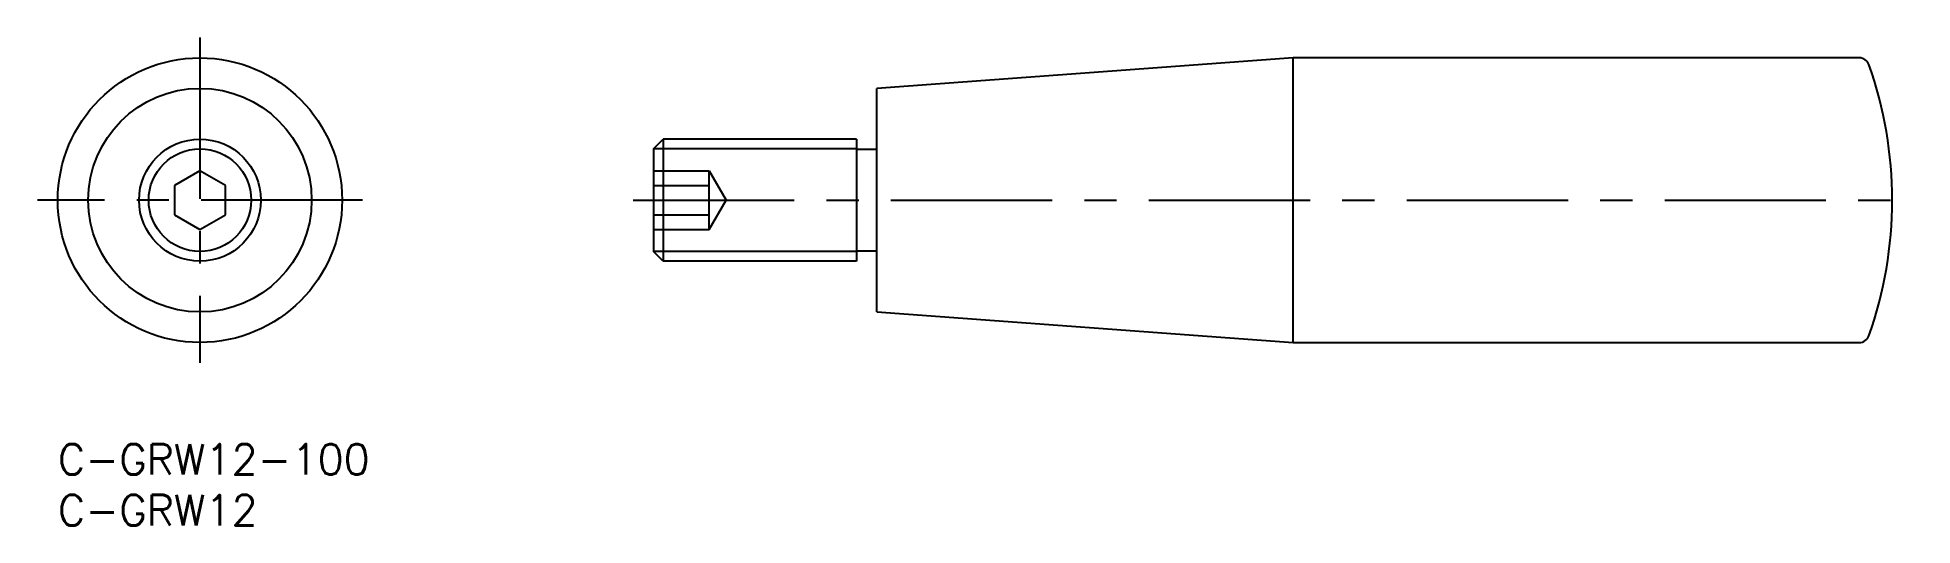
# Model space of a CAD drawing. Extents: x -2 to 183, y -8 to 40.
import ezdxf

# ---------------------------------------------------------------- set-up
doc = ezdxf.new("R2010")
doc.units = 0
doc.header["$LTSCALE"] = 0.5
doc.linetypes.add('CENTER', pattern=[50.8, 31.75, -6.35, 6.35, -6.35])
doc.linetypes.add('DASHED', pattern=[19.05, 12.7, -6.35])
for name, color, linetype in [('MSM_CENTER', 1, 'CENTER'), ('MSM_CONTINUOUS', 7, 'CONTINUOUS'), ('MSM_DASHED', 4, 'DASHED'), ('MSM_NARROW', 5, 'CONTINUOUS'), ('MSM_PART_NUMBER', 7, 'CONTINUOUS')]:
    doc.layers.add(name, color=color, linetype=linetype)
doc.styles.get("Standard").update_dxf_attribs({"font": 'txt.shx', "height": 3, "bigfont": 'bigfont.shx'})

# ---------------------------------------------------------------- blocks, each defined once
blk = doc.blocks.new('*U2')
at = {"layer": 'MSM_PART_NUMBER'}
blk.add_text('C-GRW12-100', height=3, dxfattribs=at).set_placement((0, -3))
blk = doc.blocks.new('*U3')
at = {"layer": 'MSM_PART_NUMBER'}
blk.add_text('C-GRW12', height=3, dxfattribs=at).set_placement((0, -8))

msp = doc.modelspace()

# ---------------------------------------------------------------- linework, layer by layer
at = {"layer": 'MSM_CENTER'}
for p, q in [((14, 40), (14, 8)), ((30, 24), (-2, 24)), ((56.65, 24), (182.65, 24))]:
    msp.add_line(p, q, dxfattribs=at)
at = {"layer": 'MSM_CONTINUOUS'}
for p, q in [((121.65, 38), (80.65, 35)), ((177.42, 38), (121.65, 38)), ((121.65, 10), (121.65, 38)), ((80.65, 13), (80.65, 35)), ((58.65, 29.05), (59.6, 30)), ((78.65, 30), (59.6, 30)), ((59.6, 30), (59.6, 18)), ((78.65, 30), (78.65, 18)), ((58.65, 29.05), (58.65, 18.95)), ((80.65, 28.97), (78.65, 28.97)), ((14, 26.89), (11.5, 25.44)), ((16.5, 25.44), (14, 26.89)), ((11.5, 25.44), (11.5, 22.56)), ((16.5, 22.56), (16.5, 25.44)), ((11.5, 22.56), (14, 21.11)), ((14, 21.11), (16.5, 22.56)), ((59.6, 18), (58.65, 18.95)), ((78.65, 19.02), (80.65, 19.02)), ((78.65, 18), (59.6, 18)), ((80.65, 13), (121.65, 10)), ((121.65, 10), (177.42, 10))]:
    msp.add_line(p, q, dxfattribs=at)
for radius in [14, 11, 6]:
    msp.add_circle((14, 24), radius, dxfattribs=at)
for centre, radius, start, end in [((177.42, 37), 1, 19.4712, 90), ((140.65, 24), 40, 340.5288, 19.4712), ((177.42, 11), 1, 270, 340.5288)]:
    msp.add_arc(centre, radius, start, end, dxfattribs=at)
at = {"layer": 'MSM_DASHED'}
for p, q in [((58.65, 26.89), (64.15, 26.89)), ((64.15, 21.11), (64.15, 26.89)), ((64.15, 26.89), (65.82, 24)), ((58.65, 25.44), (64.15, 25.44)), ((58.65, 22.56), (64.15, 22.56)), ((64.15, 21.11), (65.82, 24)), ((58.65, 21.11), (64.15, 21.11))]:
    msp.add_line(p, q, dxfattribs=at)
at = {"layer": 'MSM_NARROW'}
for p, q in [((78.65, 29.05), (58.65, 29.05)), ((78.65, 18.95), (58.65, 18.95))]:
    msp.add_line(p, q, dxfattribs=at)
msp.add_circle((14, 24), 5.05, dxfattribs=at)

# ---------------------------------------------------------------- block references
at = {"layer": 'MSM_CONTINUOUS'}
for name in ['*U2', '*U3']:
    msp.add_blockref(name, (0, 0), dxfattribs=at)

doc.saveas('drawing.dxf')
